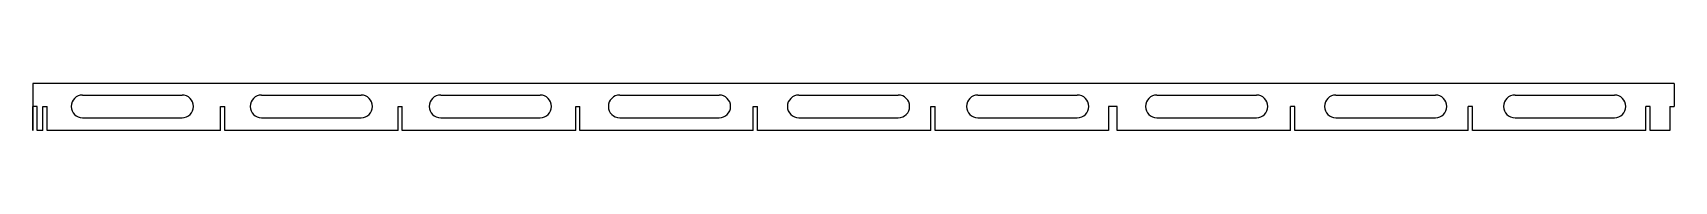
# Model space of a CAD drawing. Header units: millimetres. Extents: x 0 to 1155, y -11 to 22.
import ezdxf

# ---------------------------------------------------------------- set-up
doc = ezdxf.new("R2010")
doc.units = ezdxf.units.MM

msp = doc.modelspace()

# ---------------------------------------------------------------- linework, layer by layer
at = {"color": 7, "linetype": 'Continuous', "lineweight": 25}
for p, q in [((1155, 21.6), (0, 21.6)), ((0, 21.6), (0, -11.3)), ((35, 13.6), (105, 13.6)), ((161, 13.6), (231, 13.6)), ((287, 13.6), (357, 13.6)), ((413, 13.6), (483, 13.6)), ((539, 13.6), (609, 13.6)), ((665, 13.6), (735, 13.6)), ((791, 13.6), (861, 13.6)), ((917, 13.6), (987, 13.6)), ((1043, 13.6), (1113, 13.6)), ((1155, 21.6), (1155, 5.6)), ((0, -11.3), (0, 5.6)), ((3, 5.6), (0, 5.6)), ((3, -11.3), (3, 5.6)), ((7, -11.3), (7, 5.6)), ((7, 5.6), (10, 5.6)), ((10, -11.3), (10, 5.6)), ((132, -11.3), (132, 5.6)), ((132, 5.6), (135, 5.6)), ((135, -11.3), (135, 5.6)), ((257, -11.3), (257, 5.6)), ((257, 5.6), (260, 5.6)), ((260, -11.3), (260, 5.6)), ((382, -11.3), (382, 5.6)), ((382, 5.6), (385, 5.6)), ((385, -11.3), (385, 5.6)), ((507, -11.3), (507, 5.6)), ((507, 5.6), (510, 5.6)), ((510, -11.3), (510, 5.6)), ((632, -11.3), (632, 5.6)), ((632, 5.6), (635, 5.6)), ((635, -11.3), (635, 5.6)), ((757, 5.6), (757, -11.3)), ((763, 5.6), (757, 5.6)), ((763, -11.3), (763, 5.6)), ((885, -11.3), (885, 5.6)), ((888, 5.6), (885, 5.6)), ((888, -11.3), (888, 5.6)), ((1010, -11.3), (1010, 5.6)), ((1013, 5.6), (1010, 5.6)), ((1013, -11.3), (1013, 5.6)), ((1135, -11.3), (1135, 5.6)), ((1138, 5.6), (1135, 5.6)), ((1138, -11.3), (1138, 5.6)), ((1152, 5.6), (1152, -11.3)), ((1152, 5.6), (1155, 5.6)), ((0, -11.3), (0, -11.3)), ((7, -11.3), (3, -11.3)), ((132, -11.3), (10, -11.3)), ((35, -2.4), (105, -2.4)), ((257, -11.3), (135, -11.3)), ((161, -2.4), (231, -2.4)), ((382, -11.3), (260, -11.3)), ((287, -2.4), (357, -2.4)), ((507, -11.3), (385, -11.3)), ((413, -2.4), (483, -2.4)), ((632, -11.3), (510, -11.3)), ((539, -2.4), (609, -2.4)), ((757, -11.3), (635, -11.3)), ((665, -2.4), (735, -2.4)), ((885, -11.3), (763, -11.3)), ((791, -2.4), (861, -2.4)), ((1010, -11.3), (888, -11.3)), ((917, -2.4), (987, -2.4)), ((1135, -11.3), (1013, -11.3)), ((1043, -2.4), (1113, -2.4)), ((1152, -11.3), (1138, -11.3))]:
    msp.add_line(p, q, dxfattribs=at)
for centre, start, end in [((35, 5.6), 90, 270), ((105, 5.6), 270, 90), ((161, 5.6), 90, 270), ((231, 5.6), 270, 90), ((287, 5.6), 90, 270), ((357, 5.6), 270, 90), ((413, 5.6), 90, 270), ((483, 5.6), 270, 90), ((539, 5.6), 90, 270), ((609, 5.6), 270, 90), ((665, 5.6), 90, 270), ((735, 5.6), 270, 90), ((791, 5.6), 90, 270), ((861, 5.6), 270, 90), ((917, 5.6), 90, 270), ((987, 5.6), 270, 90), ((1043, 5.6), 90, 270), ((1113, 5.6), 270, 90)]:
    msp.add_arc(centre, 8, start, end, dxfattribs=at)

doc.saveas('drawing.dxf')
